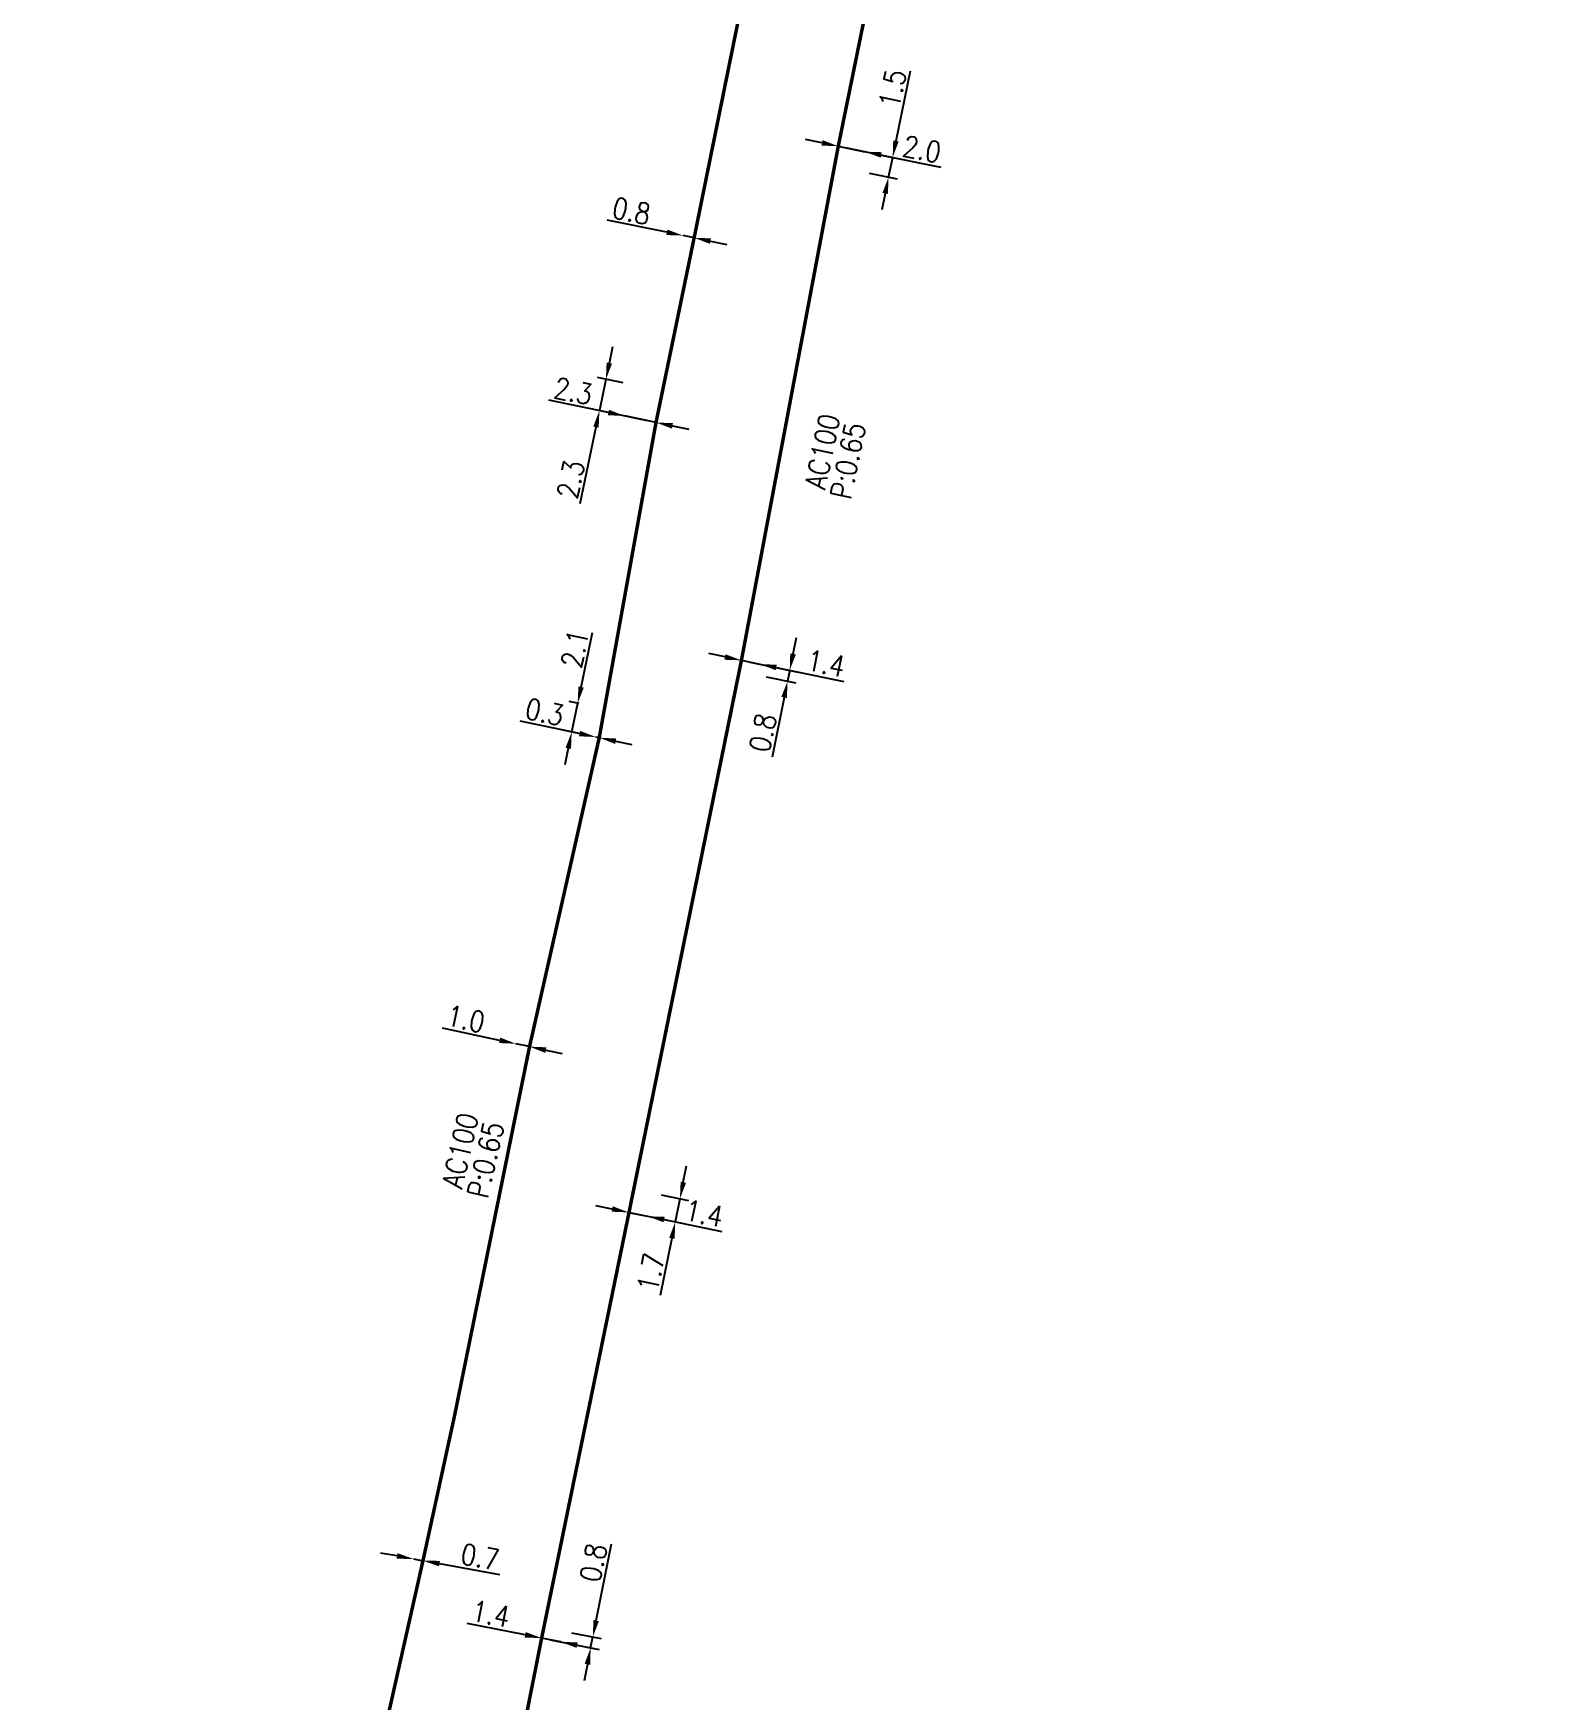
# Model space of a CAD drawing. Header units: millimetres. Extents: x 107995 to 109002, y 120994 to 122000.
# Drawn here: x 108339.1 to 108448.3, y 121763.2 to 121883 of the extents above; entities that cross this region are included whole.
import ezdxf
from ezdxf.enums import TextEntityAlignment as Align

# ---------------------------------------------------------------- set-up
doc = ezdxf.new("R2010")
doc.units = ezdxf.units.MM
doc.header["$PDMODE"] = 34
doc.linetypes.add('L_25_AP', pattern=[2000, 1000, 1000])
doc.layers.get('DEFPOINTS').update_dxf_attribs({"linetype": 'CONTINUOUS'})
doc.layers.add('L_150', color=1, linetype='CONTINUOUS')
doc.styles.get("Standard").update_dxf_attribs({"font": 'romans.shx', "width": 0.85})
doc.dimstyles.get("Standard").update_dxf_attribs({"dimtxt": 1.5, "dimasz": 1.2, "dimexe": 0.625, "dimexo": 0.625, "dimgap": 0.25, "dimtad": 1, "dimdec": 1, "dimzin": 0, "dimdsep": 46, "dimtxsty": 'Standard', "dimcen": -0.5, "dimadec": 0, "dimazin": 0, "dimtfac": 1, "dimtdec": 1, "dimtmove": 0, "dimatfit": 3, "dimfxl": 0, "dimtolj": 1, "dimtzin": 0, "dimarcsym": 0})

# ---------------------------------------------------------------- blocks, each defined once
blk = doc.blocks.new('*D812')
at = {"layer": 'DEFPOINTS', "color": 0, "linetype": 'Continuous', "transparency": 16777216}
for p in [(108385.85, 121868.5), (108385.85, 121868.5), (108386.64, 121868.34)]:
    blk.add_point(p, dxfattribs=at)
at = {"layer": 'L_150', "color": 0, "linetype": 'Continuous', "lineweight": -2, "transparency": 16777216}
for p, q in [((108384.68, 121868.74), (108380.39, 121869.6)), ((108386.64, 121868.34), (108385.85, 121868.5)), ((108387.81, 121868.11), (108388.99, 121867.87))]:
    blk.add_line(p, q, dxfattribs=at)
at = {"layer": 'L_150', "color": 0, "linetype": 'Continuous', "transparency": 16777216}
for points in [[(108384.72, 121868.93), (108384.64, 121868.54), (108385.85, 121868.5)], [(108387.85, 121868.3), (108387.77, 121867.91), (108386.64, 121868.34)]]:
    blk.add_solid(points, dxfattribs=at)
at = {"layer": 'L_150', "color": 0, "linetype": 'Continuous', "transparency": 16777216, "insert": (108382.14, 121870.27), "char_height": 1.5, "attachment_point": 5, "rotation": 348.6303}
blk.add_mtext('\\A1;0.8', dxfattribs=at)
blk = doc.blocks.new('*D815')
at = {"layer": 'DEFPOINTS', "color": 0, "linetype": 'Continuous', "transparency": 16777216}
for p in [(108397, 121874.92), (108398.62, 121873.11), (108400.61, 121872.7)]:
    blk.add_point(p, dxfattribs=at)
at = {"layer": 'L_150', "color": 0, "linetype": 'Continuous', "lineweight": -2, "transparency": 16777216}
for p, q in [((108401.15, 121875.3), (108402.18, 121880.34)), ((108397.62, 121874.8), (108401.52, 121874)), ((108400.61, 121872.7), (108400.91, 121874.12)), ((108399.23, 121872.99), (108401.23, 121872.58)), ((108400.37, 121871.53), (108400.13, 121870.35))]:
    blk.add_line(p, q, dxfattribs=at)
at = {"layer": 'L_150', "color": 0, "linetype": 'Continuous', "transparency": 16777216}
for points in [[(108400.95, 121875.34), (108401.34, 121875.26), (108400.91, 121874.12)], [(108400.18, 121871.57), (108400.57, 121871.49), (108400.61, 121872.7)]]:
    blk.add_solid(points, dxfattribs=at)
at = {"layer": 'L_150', "color": 0, "linetype": 'Continuous', "transparency": 16777216, "insert": (108400.9, 121879.07), "char_height": 1.5, "attachment_point": 5, "rotation": 78.4055}
blk.add_mtext('\\A1;1.5', dxfattribs=at)
blk = doc.blocks.new('*D816')
at = {"layer": 'DEFPOINTS', "color": 0, "linetype": 'Continuous', "transparency": 16777216}
for p in [(108397, 121874.92), (108398.91, 121874.53), (108398.91, 121874.53)]:
    blk.add_point(p, dxfattribs=at)
at = {"layer": 'L_150', "color": 0, "linetype": 'Continuous', "lineweight": -2, "transparency": 16777216}
for p, q in [((108395.83, 121875.17), (108394.65, 121875.41)), ((108397, 121874.92), (108398.91, 121874.53)), ((108400.09, 121874.29), (108404.37, 121873.41))]:
    blk.add_line(p, q, dxfattribs=at)
at = {"layer": 'L_150', "color": 0, "linetype": 'Continuous', "transparency": 16777216}
for points in [[(108395.87, 121875.36), (108395.79, 121874.97), (108397, 121874.92)], [(108400.13, 121874.49), (108400.05, 121874.1), (108398.91, 121874.53)]]:
    blk.add_solid(points, dxfattribs=at)
at = {"layer": 'L_150', "color": 0, "linetype": 'Continuous', "transparency": 16777216, "insert": (108403.02, 121874.71), "char_height": 1.5, "attachment_point": 5, "rotation": 348.4055}
blk.add_mtext('\\A1;2.0', dxfattribs=at)
blk = doc.blocks.new('*D817')
at = {"layer": 'DEFPOINTS', "color": 0, "linetype": 'Continuous', "transparency": 16777216}
for p in [(108380.3, 121858.17), (108382.14, 121857.78), (108383.9, 121855.07)]:
    blk.add_point(p, dxfattribs=at)
at = {"layer": 'L_150', "color": 0, "linetype": 'Continuous', "lineweight": -2, "transparency": 16777216}
for p, q in [((108380.55, 121859.34), (108380.79, 121860.52)), ((108381.53, 121857.91), (108379.69, 121858.3)), ((108380.3, 121858.17), (108379.83, 121855.92)), ((108383.29, 121855.19), (108379.22, 121856.04)), ((108379.58, 121854.74), (108378.43, 121849.22))]:
    blk.add_line(p, q, dxfattribs=at)
at = {"layer": 'L_150', "color": 0, "linetype": 'Continuous', "transparency": 16777216}
for points in [[(108380.35, 121859.38), (108380.74, 121859.3), (108380.3, 121858.17)], [(108379.39, 121854.78), (108379.78, 121854.7), (108379.83, 121855.92)]]:
    blk.add_solid(points, dxfattribs=at)
at = {"layer": 'L_150', "color": 0, "linetype": 'Continuous', "transparency": 16777216, "insert": (108377.78, 121850.98), "char_height": 1.5, "attachment_point": 5, "rotation": 78.2101}
blk.add_mtext('\\A1;2.3', dxfattribs=at)
blk = doc.blocks.new('*D818')
at = {"layer": 'DEFPOINTS', "color": 0, "linetype": 'Continuous', "transparency": 16777216}
for p in [(108381.65, 121855.54), (108381.65, 121855.54), (108383.9, 121855.07)]:
    blk.add_point(p, dxfattribs=at)
at = {"layer": 'L_150', "color": 0, "linetype": 'Continuous', "lineweight": -2, "transparency": 16777216}
for p, q in [((108380.48, 121855.78), (108376.2, 121856.67)), ((108383.9, 121855.07), (108381.65, 121855.54)), ((108385.08, 121854.82), (108386.25, 121854.58))]:
    blk.add_line(p, q, dxfattribs=at)
at = {"layer": 'L_150', "color": 0, "linetype": 'Continuous', "transparency": 16777216}
for points in [[(108380.52, 121855.98), (108380.44, 121855.59), (108381.65, 121855.54)], [(108385.12, 121855.02), (108385.04, 121854.63), (108383.9, 121855.07)]]:
    blk.add_solid(points, dxfattribs=at)
at = {"layer": 'L_150', "color": 0, "linetype": 'Continuous', "transparency": 16777216, "insert": (108377.95, 121857.33), "char_height": 1.5, "attachment_point": 5, "rotation": 348.2101}
blk.add_mtext('\\A1;2.3', dxfattribs=at)
blk = doc.blocks.new('*D819')
at = {"layer": 'DEFPOINTS', "color": 0, "linetype": 'Continuous', "transparency": 16777216}
for p in [(108373.83, 121810.43), (108373.83, 121810.43), (108374.81, 121810.22)]:
    blk.add_point(p, dxfattribs=at)
at = {"layer": 'L_150', "color": 0, "linetype": 'Continuous', "lineweight": -2, "transparency": 16777216}
for p, q in [((108372.66, 121810.67), (108368.56, 121811.54)), ((108374.81, 121810.22), (108373.83, 121810.43)), ((108375.98, 121809.97), (108377.16, 121809.72))]:
    blk.add_line(p, q, dxfattribs=at)
at = {"layer": 'L_150', "color": 0, "linetype": 'Continuous', "transparency": 16777216}
for points in [[(108372.7, 121810.87), (108372.62, 121810.48), (108373.83, 121810.43)], [(108376.02, 121810.17), (108375.94, 121809.77), (108374.81, 121810.22)]]:
    blk.add_solid(points, dxfattribs=at)
at = {"layer": 'L_150', "color": 0, "linetype": 'Continuous', "transparency": 16777216, "insert": (108370.23, 121812.21), "char_height": 1.5, "attachment_point": 5, "rotation": 348.0407}
blk.add_mtext('\\A1;1.0', dxfattribs=at)
blk = doc.blocks.new('*D821')
at = {"layer": 'DEFPOINTS', "color": 0, "linetype": 'Continuous', "transparency": 16777216}
for p in [(108378.27, 121834.89), (108378.99, 121834.74), (108379.82, 121832.42)]:
    blk.add_point(p, dxfattribs=at)
at = {"layer": 'L_150', "color": 0, "linetype": 'Continuous', "lineweight": -2, "transparency": 16777216}
for p, q in [((108378.52, 121836.06), (108379.34, 121839.98)), ((108378.37, 121834.87), (108377.66, 121835.02)), ((108377.84, 121832.83), (108378.27, 121834.89)), ((108379.21, 121832.54), (108377.23, 121832.96)), ((108377.59, 121831.66), (108377.34, 121830.48))]:
    blk.add_line(p, q, dxfattribs=at)
at = {"layer": 'L_150', "color": 0, "linetype": 'Continuous', "transparency": 16777216}
for points in [[(108378.32, 121836.1), (108378.71, 121836.02), (108378.27, 121834.89)], [(108377.4, 121831.7), (108377.79, 121831.62), (108377.84, 121832.83)]]:
    blk.add_solid(points, dxfattribs=at)
at = {"layer": 'L_150', "color": 0, "linetype": 'Continuous', "transparency": 16777216, "insert": (108378.07, 121838.82), "char_height": 1.5, "attachment_point": 5, "rotation": 78.122}
blk.add_mtext('\\A1;2.1', dxfattribs=at)
blk = doc.blocks.new('*D822')
at = {"layer": 'DEFPOINTS', "color": 0, "linetype": 'Continuous', "transparency": 16777216}
for p in [(108379.58, 121832.47), (108379.58, 121832.47), (108379.82, 121832.42)]:
    blk.add_point(p, dxfattribs=at)
at = {"layer": 'L_150', "color": 0, "linetype": 'Continuous', "lineweight": -2, "transparency": 16777216}
for p, q in [((108378.41, 121832.71), (108374.13, 121833.61)), ((108379.82, 121832.42), (108379.58, 121832.47)), ((108381, 121832.17), (108382.17, 121831.92))]:
    blk.add_line(p, q, dxfattribs=at)
at = {"layer": 'L_150', "color": 0, "linetype": 'Continuous', "transparency": 16777216}
for points in [[(108378.45, 121832.91), (108378.36, 121832.52), (108379.58, 121832.47)], [(108381.04, 121832.36), (108380.96, 121831.97), (108379.82, 121832.42)]]:
    blk.add_solid(points, dxfattribs=at)
at = {"layer": 'L_150', "color": 0, "linetype": 'Continuous', "transparency": 16777216, "insert": (108375.89, 121834.27), "char_height": 1.5, "attachment_point": 5, "rotation": 348.122}
blk.add_mtext('\\A1;0.3', dxfattribs=at)
blk = doc.blocks.new('*D823')
at = {"layer": 'DEFPOINTS', "color": 0, "linetype": 'Continuous', "transparency": 16777216}
for p in [(108390.04, 121837.98), (108391.2, 121836.92), (108393.35, 121836.48)]:
    blk.add_point(p, dxfattribs=at)
at = {"layer": 'L_150', "color": 0, "linetype": 'Continuous', "lineweight": -2, "transparency": 16777216}
for p, q in [((108393.75, 121838.44), (108393.99, 121839.62)), ((108390.65, 121837.85), (108394.12, 121837.14)), ((108391.81, 121836.8), (108393.96, 121836.36)), ((108393.51, 121837.27), (108393.35, 121836.48)), ((108393.11, 121835.31), (108392.24, 121831.03))]:
    blk.add_line(p, q, dxfattribs=at)
at = {"layer": 'L_150', "color": 0, "linetype": 'Continuous', "transparency": 16777216}
for points in [[(108393.55, 121838.48), (108393.95, 121838.4), (108393.51, 121837.27)], [(108392.91, 121835.35), (108393.31, 121835.27), (108393.35, 121836.48)]]:
    blk.add_solid(points, dxfattribs=at)
at = {"layer": 'L_150', "color": 0, "linetype": 'Continuous', "transparency": 16777216, "insert": (108391.57, 121832.78), "char_height": 1.5, "attachment_point": 5, "rotation": 78.4716}
blk.add_mtext('\\A1;0.8', dxfattribs=at)
blk = doc.blocks.new('*D824')
at = {"layer": 'DEFPOINTS', "color": 0, "linetype": 'Continuous', "transparency": 16777216}
for p in [(108390.04, 121837.98), (108391.36, 121837.71), (108391.36, 121837.71)]:
    blk.add_point(p, dxfattribs=at)
at = {"layer": 'L_150', "color": 0, "linetype": 'Continuous', "lineweight": -2, "transparency": 16777216}
for p, q in [((108388.86, 121838.22), (108387.69, 121838.46)), ((108390.04, 121837.98), (108391.36, 121837.71)), ((108392.54, 121837.47), (108397.4, 121836.47))]:
    blk.add_line(p, q, dxfattribs=at)
at = {"layer": 'L_150', "color": 0, "linetype": 'Continuous', "transparency": 16777216}
for points in [[(108388.9, 121838.41), (108388.82, 121838.02), (108390.04, 121837.98)], [(108392.58, 121837.66), (108392.5, 121837.27), (108391.36, 121837.71)]]:
    blk.add_solid(points, dxfattribs=at)
at = {"layer": 'L_150', "color": 0, "linetype": 'Continuous', "transparency": 16777216, "insert": (108396.11, 121837.76), "char_height": 1.5, "attachment_point": 5, "rotation": 348.4716}
blk.add_mtext('\\A1;1.4', dxfattribs=at)
blk = doc.blocks.new('*D825')
at = {"layer": 'DEFPOINTS', "color": 0, "linetype": 'Continuous', "transparency": 16777216}
for p in [(108383.64, 121799.7), (108381.34, 121798.43), (108385.62, 121799.29)]:
    blk.add_point(p, dxfattribs=at)
at = {"layer": 'L_150', "color": 0, "linetype": 'Continuous', "lineweight": -2, "transparency": 16777216}
for p, q in [((108385.86, 121800.47), (108386.1, 121801.65)), ((108384.26, 121799.57), (108386.24, 121799.17)), ((108385.62, 121799.29), (108385.28, 121797.63)), ((108381.96, 121798.31), (108385.9, 121797.5)), ((108385.04, 121796.45), (108384.21, 121792.35))]:
    blk.add_line(p, q, dxfattribs=at)
at = {"layer": 'L_150', "color": 0, "linetype": 'Continuous', "transparency": 16777216}
for points in [[(108385.67, 121800.51), (108386.06, 121800.43), (108385.62, 121799.29)], [(108384.85, 121796.49), (108385.24, 121796.41), (108385.28, 121797.63)]]:
    blk.add_solid(points, dxfattribs=at)
at = {"layer": 'L_150', "color": 0, "linetype": 'Continuous', "transparency": 16777216, "insert": (108383.53, 121794.01), "char_height": 1.5, "attachment_point": 5, "rotation": 78.4716}
blk.add_mtext('\\A1;1.7', dxfattribs=at)
blk = doc.blocks.new('*D826')
at = {"layer": 'DEFPOINTS', "color": 0, "linetype": 'Continuous', "transparency": 16777216}
for p in [(108381.93, 121798.31), (108383.3, 121798.03), (108383.3, 121798.03)]:
    blk.add_point(p, dxfattribs=at)
at = {"layer": 'L_150', "color": 0, "linetype": 'Continuous', "lineweight": -2, "transparency": 16777216}
for p, q in [((108380.75, 121798.55), (108379.58, 121798.79)), ((108381.93, 121798.31), (108383.3, 121798.03)), ((108384.48, 121797.79), (108388.64, 121796.94))]:
    blk.add_line(p, q, dxfattribs=at)
at = {"layer": 'L_150', "color": 0, "linetype": 'Continuous', "transparency": 16777216}
for points in [[(108380.79, 121798.75), (108380.71, 121798.36), (108381.93, 121798.31)], [(108384.52, 121797.99), (108384.44, 121797.6), (108383.3, 121798.03)]]:
    blk.add_solid(points, dxfattribs=at)
at = {"layer": 'L_150', "color": 0, "linetype": 'Continuous', "transparency": 16777216, "insert": (108387.35, 121798.23), "char_height": 1.5, "attachment_point": 5, "rotation": 348.4716}
blk.add_mtext('\\A1;1.4', dxfattribs=at)
blk = doc.blocks.new('*D827')
at = {"layer": 'DEFPOINTS', "color": 0, "linetype": 'Continuous', "transparency": 16777216}
for p in [(108375.68, 121767.72), (108377.21, 121768.23), (108379.36, 121767.8)]:
    blk.add_point(p, dxfattribs=at)
at = {"layer": 'L_150', "color": 0, "linetype": 'Continuous', "lineweight": -2, "transparency": 16777216}
for p, q in [((108379.59, 121768.98), (108380.69, 121774.5)), ((108376.29, 121767.6), (108379.82, 121766.9)), ((108377.82, 121768.11), (108379.97, 121767.68)), ((108379.2, 121767.02), (108379.36, 121767.8)), ((108378.97, 121765.84), (108378.74, 121764.66))]:
    blk.add_line(p, q, dxfattribs=at)
at = {"layer": 'L_150', "color": 0, "linetype": 'Continuous', "transparency": 16777216}
for points in [[(108379.4, 121769.02), (108379.79, 121768.94), (108379.36, 121767.8)], [(108378.77, 121765.88), (108379.17, 121765.8), (108379.2, 121767.02)]]:
    blk.add_solid(points, dxfattribs=at)
at = {"layer": 'L_150', "color": 0, "linetype": 'Continuous', "transparency": 16777216, "insert": (108379.4, 121773.14), "char_height": 1.5, "attachment_point": 5, "rotation": 78.7649}
blk.add_mtext('\\A1;0.8', dxfattribs=at)
blk = doc.blocks.new('*D828')
at = {"layer": 'DEFPOINTS', "color": 0, "linetype": 'Continuous', "transparency": 16777216}
for p in [(108375.68, 121767.72), (108377.05, 121767.45), (108377.05, 121767.45)]:
    blk.add_point(p, dxfattribs=at)
at = {"layer": 'L_150', "color": 0, "linetype": 'Continuous', "lineweight": -2, "transparency": 16777216}
for p, q in [((108374.5, 121767.95), (108370.33, 121768.78)), ((108377.05, 121767.45), (108375.68, 121767.72)), ((108378.23, 121767.21), (108379.41, 121766.98))]:
    blk.add_line(p, q, dxfattribs=at)
at = {"layer": 'L_150', "color": 0, "linetype": 'Continuous', "transparency": 16777216}
for points in [[(108374.54, 121768.15), (108374.46, 121767.76), (108375.68, 121767.72)], [(108378.27, 121767.41), (108378.19, 121767.02), (108377.05, 121767.45)]]:
    blk.add_solid(points, dxfattribs=at)
at = {"layer": 'L_150', "color": 0, "linetype": 'Continuous', "transparency": 16777216, "insert": (108372.02, 121769.46), "char_height": 1.5, "attachment_point": 5, "rotation": 348.7649}
blk.add_mtext('\\A1;1.4', dxfattribs=at)
blk = doc.blocks.new('*D903')
at = {"layer": 'DEFPOINTS', "color": 0, "linetype": 'Continuous', "transparency": 16777216}
for p in [(108366.47, 121773.41), (108366.47, 121773.41), (108367.15, 121773.28)]:
    blk.add_point(p, dxfattribs=at)
at = {"layer": 'L_150', "color": 0, "linetype": 'Continuous', "lineweight": -2, "transparency": 16777216}
for p, q in [((108365.28, 121773.62), (108364.1, 121773.83)), ((108366.47, 121773.41), (108367.15, 121773.28)), ((108368.34, 121773.07), (108372.64, 121772.3))]:
    blk.add_line(p, q, dxfattribs=at)
at = {"layer": 'L_150', "color": 0, "linetype": 'Continuous', "transparency": 16777216}
for points in [[(108365.32, 121773.82), (108365.25, 121773.42), (108366.47, 121773.41)], [(108368.37, 121773.27), (108368.3, 121772.88), (108367.15, 121773.28)]]:
    blk.add_solid(points, dxfattribs=at)
at = {"layer": 'L_150', "color": 0, "linetype": 'Continuous', "transparency": 16777216, "insert": (108371.25, 121773.56), "char_height": 1.5, "attachment_point": 5, "rotation": 349.8355}
blk.add_mtext('\\A1;0.7', dxfattribs=at)

msp = doc.modelspace()

# ---------------------------------------------------------------- linework, layer by layer
at = {"layer": 'L_150', "linetype": 'L_25_AP', "const_width": 0.25, "flags": 128}
for points in [[(108288.03, 121387.37), (108287.78, 121388.36), (108287.75, 121398.56), (108288.42, 121410.02), (108291.63, 121422.99), (108299.79, 121454.27), (108330.32, 121589.75), (108334.6, 121609.62), (108344.72, 121659.54), (108351.25, 121692.69), (108358.19, 121726.83), (108363.71, 121758.01), (108367.15, 121773.28), (108369.42, 121783.7), (108374.81, 121810.22), (108379.82, 121832.42), (108383.9, 121855.07), (108386.64, 121868.34), (108390.92, 121889.42), (108392.69, 121898.58), (108393.95, 121903.32), (108395.78, 121908.87), (108398.98, 121916.3), (108405.89, 121928.83), (108419.54, 121953.4), (108431.25, 121974.17), (108436.44, 121984.41), (108438.23, 121990.56), (108439.2, 121997.47), (108439.06, 122000)], [(108448.22, 122000), (108447.53, 121993.84), (108446.18, 121981.89), (108445.85, 121979.76), (108428.53, 121950.02), (108420.15, 121934.9), (108411.5, 121919.71), (108408.36, 121914.08), (108405.88, 121909.29), (108403.53, 121903.37), (108402.33, 121899.28), (108400.3, 121891.11), (108397, 121874.92), (108390.04, 121837.98), (108381.96, 121798.31), (108375.68, 121767.72), (108357.48, 121676.05), (108345.64, 121618.3), (108333.95, 121560.55), (108330.63, 121544.34), (108325.26, 121520.09), (108318.69, 121492.7), (108314.87, 121477.46), (108299.73, 121416.69), (108298.64, 121412.33), (108297.76, 121407.24), (108297.36, 121402.66), (108297.07, 121397.21), (108297.25, 121393.48), (108297.84, 121388.41), (108298.73, 121382.57)]]:
    msp.add_lwpolyline(points, dxfattribs=at)

# ---------------------------------------------------------------- texts
at = {"layer": 'L_150', "linetype": 'Continuous', "width": 0.85}
for rotation, p in [(78.3862, (108395.86, 121852.99)), (77.1934, (108369.82, 121802.76))]:
    msp.add_text('AC100', height=1.5, rotation=rotation, dxfattribs=at).set_placement(p, align=Align.MIDDLE)
for rotation, p in [(78.3862, (108397.88, 121849.47)), (77.1934, (108371.78, 121799.24))]:
    msp.add_text('P:0.65', height=1.5, rotation=rotation, dxfattribs=at).set_placement(p)

# ---------------------------------------------------------------- dimensions: what is measured, and where the dimension line sits
at = {"layer": 'L_150', "linetype": 'Continuous'}
for base, p1, p2, angle, picture, middle in [((108400.6136, 121872.70429), (108397.00461, 121874.92495), (108398.61793, 121873.11374), 78.40552, '*D815', (108401.87928, 121878.87324)), ((108398.91482, 121874.53303), (108397.00461, 121874.92495), (108398.91482, 121874.53303), 168.40552, '*D816', (108402.81921, 121873.73197)), ((108385.85, 121868.5), (108386.64, 121868.34), (108385.85, 121868.5), 348.6303, '*D812', (108381.95, 121869.29)), ((108380.3, 121858.17), (108383.9, 121855.07), (108382.14, 121857.78), 258.2101, '*D817', (108378.76, 121850.77)), ((108381.65, 121855.54), (108383.9, 121855.07), (108381.65, 121855.54), 348.2101, '*D818', (108377.75, 121856.35)), ((108378.27, 121834.89), (108379.82, 121832.42), (108378.99, 121834.74), 258.122, '*D821', (108379.05, 121838.61)), ((108393.35, 121836.48), (108390.04, 121837.98), (108391.2, 121836.92), 78.4716, '*D823', (108392.55, 121832.58)), ((108391.3623, 121837.7062), (108390.0395, 121837.976), (108391.3623, 121837.7062), 168.4716, '*D824', (108395.9101, 121836.7786)), ((108379.5801, 121832.4671), (108379.8247, 121832.4156), (108379.5801, 121832.4671), 348.122, '*D822', (108375.6797, 121833.2875)), ((108373.83, 121810.43), (108374.81, 121810.22), (108373.83, 121810.43), 348.0407, '*D819', (108370.02, 121811.23)), ((108385.62, 121799.29), (108381.34, 121798.43), (108383.64, 121799.7), 258.4716, '*D825', (108384.51, 121793.81)), ((108383.3, 121798.03), (108381.93, 121798.31), (108383.3, 121798.03), 168.4716, '*D826', (108387.15, 121797.25)), ((108366.47, 121773.41), (108367.15, 121773.28), (108366.47, 121773.41), 349.8355, '*D903', (108371.08, 121772.58)), ((108379.36, 121767.8), (108375.68, 121767.72), (108377.21, 121768.23), 258.7649, '*D827', (108380.38, 121772.95)), ((108377.05, 121767.45), (108375.68, 121767.72), (108377.05, 121767.45), 168.7649, '*D828', (108371.83, 121768.48))]:
    dim = msp.add_linear_dim(base=base, p1=p1, p2=p2, angle=angle, dimstyle='Standard', dxfattribs=at)
    dim.commit()
    dim.dimension.update_dxf_attribs({"geometry": picture, "text_midpoint": middle, "dimtype": 160})

doc.saveas('drawing.dxf')
